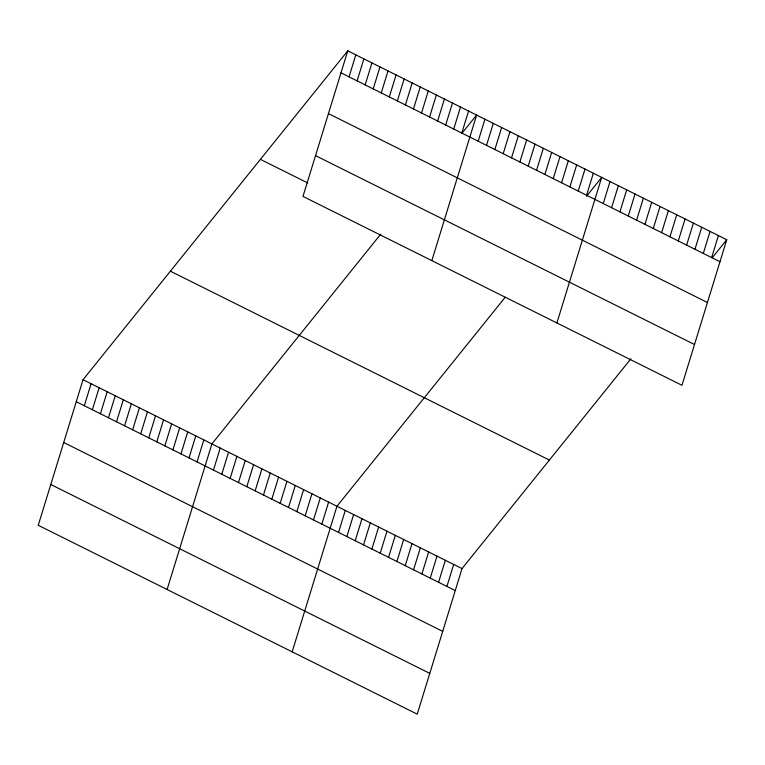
<?xml version="1.0" encoding="UTF-8"?>
<svg xmlns="http://www.w3.org/2000/svg" width="765" height="765" viewBox="0 0 765 765"><rect width="100%" height="100%" fill="white"/><g stroke="black" fill="none" stroke-linecap="round" stroke-linejoin="round"><path stroke-width="1.15" d="M347.759 50.844L302.978 196.414L681.969 385.292L726.75 239.722L347.759 50.844L83.031 379.708L38.25 525.278L417.241 714.156L462.022 568.586L630.915 358.775M84.322 405.727L91.092 383.724M92.374 409.744L99.144 387.731M100.425 413.75L107.196 391.747M108.477 417.767L115.247 395.763M116.529 421.783L123.299 399.779M124.59 425.799L131.351 403.786M132.641 429.806L139.412 407.802M140.693 433.822L147.463 411.819M148.745 437.838L155.515 415.835M156.796 441.854L163.567 419.842M164.848 445.861L171.618 423.858M172.909 449.877L179.679 427.874M180.961 453.894L187.731 431.881M189.012 457.91L195.783 435.897M197.064 461.917L203.834 439.913M167.105 589.499L211.886 443.93L380.779 234.119M213.454 470.093L220.224 448.08M221.793 474.243L228.563 452.239M349.041 76.863L355.811 54.851M230.131 478.402L236.901 456.389M357.102 80.87L363.872 58.867M238.47 482.552L245.24 460.549M365.154 84.886L371.924 62.883M246.808 486.712L253.578 464.699M373.205 88.903L379.976 66.89M255.147 490.862L261.917 468.859M381.257 92.909L388.027 70.906M263.485 495.022L270.255 473.019M389.309 96.925L396.079 74.922M271.824 499.172L278.594 477.169M397.37 100.942L404.14 78.938M280.162 503.332L286.932 481.328M405.421 104.958L412.192 82.945M288.501 507.482L295.271 485.479M413.473 108.965L420.243 86.961M296.839 511.642L303.609 489.638M421.525 112.981L428.295 90.978M305.178 515.801L311.938 493.788M429.576 116.997L436.346 94.994M313.507 519.951L320.277 497.948M437.637 121.013L444.408 99.001M321.845 524.111L328.615 502.098M445.689 125.02L452.459 103.017M292.173 651.828L336.954 506.258L505.196 297.26M453.741 129.036L460.511 107.033M338.522 532.421L345.292 510.408M461.792 133.053L468.562 111.049M346.861 536.571L353.631 514.568M431.833 260.636L476.614 115.056L462.06 133.148M355.199 540.731L361.969 518.727M478.182 141.219L484.953 119.216M363.538 544.881L370.308 522.877M486.521 145.379L493.291 123.366M371.876 549.04L378.646 527.037M494.859 149.529L501.63 127.526M380.215 553.191L386.985 531.187M503.198 153.689L509.968 131.676M388.553 557.35L395.323 535.347M511.536 157.839L518.307 135.835M396.892 561.51L403.662 539.497M519.875 161.998L526.645 139.995M405.23 565.66L412 543.657M528.213 166.148L534.984 144.145M413.559 569.82L420.329 547.807M536.552 170.308L543.322 148.305M421.898 573.97L428.668 551.967M544.89 174.458L551.661 152.455M430.236 578.13L437.006 556.117M553.229 178.618L559.999 156.615M438.575 582.28L445.345 560.276M561.567 182.778L568.338 160.765M446.913 586.439L453.683 564.436M569.896 186.928L576.667 164.924M578.235 191.087L585.005 169.075M586.573 195.238L593.344 173.234M556.901 322.964L601.682 177.384L586.459 196.299M603.25 203.547L610.021 181.544M611.589 207.707L618.359 185.704M619.927 211.857L626.698 189.854M628.266 216.017L635.036 194.014M636.604 220.177L643.375 198.164M644.943 224.327L651.713 202.323M653.281 228.486L660.052 206.474M661.62 232.637L668.39 210.633M669.958 236.796L676.719 214.783M678.287 240.946L685.058 218.943M686.626 245.106L693.396 223.093M694.964 249.256L701.735 227.253M703.303 253.416L710.073 231.413M711.641 257.566L718.412 235.563M712.186 257.805L726.75 239.722M340.989 72.847L719.98 261.726M328.443 113.622L707.434 302.5M315.524 155.639L694.515 344.518M260.406 159.369L307.712 182.95M170.394 271.183L549.385 460.061M83.031 379.708L462.022 568.586M76.261 401.711L455.252 590.59M63.715 442.495L442.706 631.374M50.796 484.503L429.787 673.382"/></g></svg>
